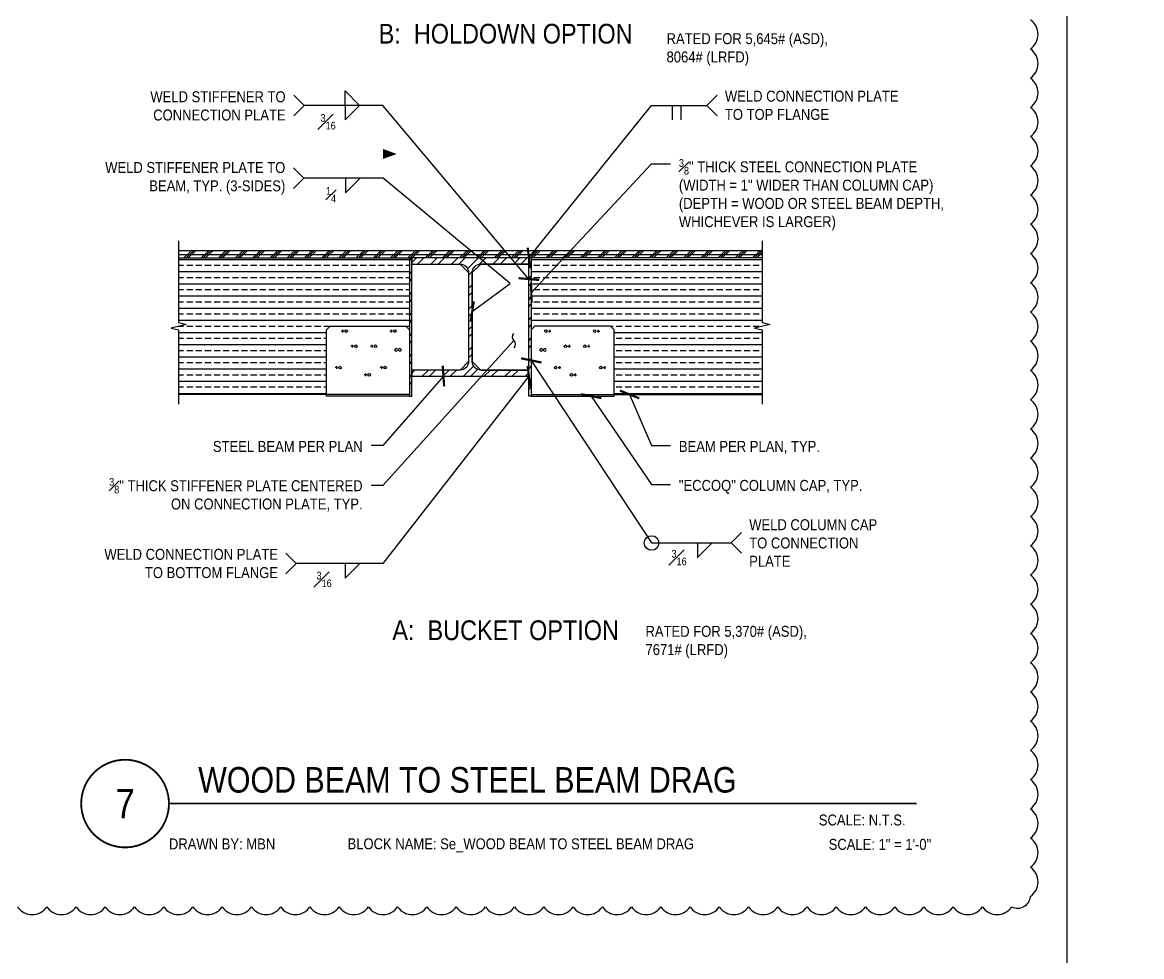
# Model space of a CAD drawing. Header units: inches. Extents: x -16404 to 14624, y -1591 to 16152.
# Drawn here: x -5679.4 to -5564.5, y 8576.3 to 8672.2 of the extents above; entities that cross this region are included whole.
import ezdxf
from ezdxf import colors
from ezdxf.entities.mleader import LeaderData, LeaderLine
from ezdxf.enums import TextEntityAlignment as Align
from ezdxf.math import Vec2, Vec3

# ---------------------------------------------------------------- set-up
doc = ezdxf.new("R2010")
doc.units = ezdxf.units.IN
doc.header["$LTSCALE"] = 24
doc.header["$MEASUREMENT"] = 0
doc.layers.get('0').update_dxf_attribs({"linetype": 'CONTINUOUS'})
doc.layers.add('DESIGNER COMMENTS', color=221, linetype='CONTINUOUS', plot=False)
for name, color, linetype in [('S-ANNO-DIMS', 2, 'CONTINUOUS'), ('S-ANNO-NOTE', 4, 'CONTINUOUS'), ('S-BREAK', 2, 'CONTINUOUS'), ('S-STEEL', 4, 'CONTINUOUS'), ('S-WOOD', 3, 'CONTINUOUS')]:
    doc.layers.add(name, color=color, linetype=linetype)
doc.layers.add('S-HATCH1', color=1, linetype='CONTINUOUS', transparency=0.5)
doc.styles.add('Arial', font='arial.ttf', dxfattribs={"width": 0.85})
doc.dimstyles.new('DIM-12$7', dxfattribs={"dimscale": 12, "dimtxt": 0.09375, "dimasz": 0.125, "dimexe": 0.0625, "dimexo": 0.0625, "dimgap": 0.0625, "dimtad": 1, "dimdec": 4, "dimzin": 11, "dimdsep": 46, "dimlunit": 4, "dimtxsty": 'Arial', "dimblk": 'ARCHTICK', "dimcen": 0.125, "dimclrd": 256, "dimclre": 256, "dimclrt": 4, "dimadec": 0, "dimazin": 0, "dimtfac": 0.75, "dimtdec": 4, "dimtofl": 0, "dimtmove": 0, "dimatfit": 3, "dimldrblk": 'ARCHTICK', "dimfxl": 1, "dimfrac": 1, "dimtolj": 1, "dimtzin": 11, "dimarcsym": 0})
pattern_1 = [(180, (-18603.43969536935, 3849.127914739545), (-2.220446049250313e-16, -1.25), []), (180, (-18604.0646953683, 3849.752914738498), (-2.220446049250313e-16, -1.25), [0.625, -0.3125])]
pattern_2 = [(45, (-18585.4111873647, 3858.448502915096), (-1.060660171779821, 1.060660171779821), []), (45, (-18585.4111873647, 3859.198502915096), (-1.060660171779821, 1.060660171779821), [])]

# ---------------------------------------------------------------- blocks, each defined once
blk = doc.blocks.new('W12x65')
at = {"layer": 'S-HATCH1'}
h = blk.add_hatch(dxfattribs=at)
h.set_pattern_fill('STEEL', color=256, scale=12, style=0)
h.set_pattern_definition([(45, (-80.63328585797717, -609.7269512785824), (-1.060660171779821, 1.060660171779821), []), (45, (-80.63328585797717, -608.9769512785824), (-1.060660171779821, 1.060660171779821), [])])
edge = h.paths.add_edge_path()
edge.add_line((6, -6.0625), (6, -5.4375))
edge.add_line((6, -5.4375), (1.0625, -5.4375))
edge.add_arc((1.0625, -4.5625), 0.875, 180, 270, ccw=False)
edge.add_line((0.1875, -4.5625), (0.1875, 4.5625))
edge.add_arc((1.0625, 4.5625), 0.875, 90, 180, ccw=False)
edge.add_line((1.0625, 5.4375), (6, 5.4375))
edge.add_line((6, 5.4375), (6, 6.0625))
edge.add_line((6, 6.0625), (-6, 6.0625))
edge.add_line((-6, 6.0625), (-6, 5.4375))
edge.add_line((-6, 5.4375), (-1.0625, 5.4375))
edge.add_arc((-1.0625, 4.5625), 0.875, 0, 90, ccw=False)
edge.add_line((-0.1875, 4.5625), (-0.1875, -4.5625))
edge.add_arc((-1.0625, -4.5625), 0.875, -90, 0, ccw=False)
edge.add_line((-1.0625, -5.4375), (-6, -5.4375))
edge.add_line((-6, -5.4375), (-6, -6.0625))
edge.add_line((-6, -6.0625), (6, -6.0625))
at = {"layer": 'S-STEEL'}
blk.add_lwpolyline([(6, -6.0625), (6, -5.4375), (1.0625, -5.4375, -0.4142135623730958), (0.1875, -4.5625), (0.1875, 4.5625, -0.4142135623730958), (1.0625, 5.4375), (6, 5.4375), (6, 6.0625), (-6, 6.0625), (-6, 5.4375), (-1.0625, 5.4375, -0.4142135623730952), (-0.1875, 4.5625), (-0.1875, -4.5625, -0.4142135623730952), (-1.0625, -5.4375), (-6, -5.4375), (-6, -6.0625)], format="xyb", close=True, dxfattribs=at)
blk = doc.blocks.new('_ARCHTICK')
at = {"color": 0, "linetype": 'ByBlock', "const_width": 0.15}
blk.add_lwpolyline([(-0.5, -0.5), (0.5, 0.5)], dxfattribs=at)
blk = doc.blocks.new('*U339')
at = {"const_width": 0.1875}
for points in [[(-4.5, 1.2e-15, -1), (4.5, 0, 3.732050807568882)], [(-4.5, 0, 1), (4.5, 0, -3.732050807568882)]]:
    blk.add_lwpolyline(points, format="xyb", dxfattribs=at)
blk.add_lwpolyline([(4.5, 0), (81.20909887472303, 0)], dxfattribs=at)
blk.add_circle((0, 0), 4.5)
at = {"style": 'Arial', "width": 0.85}
for tag, p in [('DWG_TITLE_1', (7.5, 6.1875)), ('DWG_TITLE_2', (7.5, 2.4375))]:
    blk.add_attdef(tag, text='', height=2.625, dxfattribs=at).set_placement(p, align=Align.MIDDLE_LEFT)
blk.add_attdef('#', text='', height=3, dxfattribs=at).set_placement((0, 0), align=Align.MIDDLE_CENTER)
blk.add_attdef('SCALE', text='', height=1.125, dxfattribs=at).set_placement((80.08409887472303, -1.125), align=Align.TOP_RIGHT)

msp = doc.modelspace()

# ---------------------------------------------------------------- hatches: boundary and pattern name
at = {"layer": 'S-HATCH1'}
h = msp.add_hatch(dxfattribs=at)
h.set_pattern_fill('ANSI33', color=252, scale=5, angle=135, style=0)
h.set_pattern_definition(pattern_1)
h.paths.add_polyline_path([(-5663.324475038542, 8648.02368926135), (-5639.641201133665, 8648.023689261347), (-5639.641201133665, 8640.648689261347), (-5640.016201133665, 8641.02368926135), (-5647.766201133665, 8641.023689261347), (-5648.141201133665, 8640.64868926135), (-5648.141201133665, 8634.02368926135), (-5663.324475038542, 8634.023689261347), (-5663.324475038542, 8640.645115696649), (-5664.102826231487, 8640.834402478999), (-5662.546123845597, 8641.212976043696), (-5663.324475038542, 8641.402262826045)])
h = msp.add_hatch(dxfattribs=at)
h.set_pattern_fill('STEEL', color=256, scale=12, style=0)
h.set_pattern_definition(pattern_2)
h.paths.add_polyline_path([(-5639.641201133665, 8633.842302800396), (-5639.391201133665, 8633.842302800396), (-5639.391201133665, 8648.023689261347), (-5639.641201133665, 8648.023689261347)])
h = msp.add_hatch(dxfattribs=at)
h.set_pattern_fill('STEEL', color=256, scale=12, style=0)
h.set_pattern_definition(pattern_2)
h.paths.add_polyline_path([(-5627.141201133665, 8633.842302800396), (-5627.391201133665, 8633.842302800396), (-5627.391201133665, 8648.023689261347), (-5627.141201133665, 8648.023689261347)])
h = msp.add_hatch(dxfattribs=at)
h.set_pattern_fill('ANSI33', color=252, scale=5, angle=135, style=0)
h.set_pattern_definition(pattern_1)
h.paths.add_polyline_path([(-5603.457927228788, 8648.02368926135), (-5627.141201133672, 8648.023689261347), (-5627.141201133672, 8640.648689261347), (-5626.766201133665, 8641.02368926135), (-5619.016201133665, 8641.023689261347), (-5618.641201133665, 8640.64868926135), (-5618.641201133672, 8634.02368926135), (-5603.457927228788, 8634.023689261347), (-5603.457927228788, 8640.645115696649), (-5604.236278421733, 8640.834402478999), (-5602.679576035844, 8641.212976043696), (-5603.457927228788, 8641.402262826045)])
at = {"layer": 'S-WOOD'}
h = msp.add_hatch(dxfattribs=at)
h.set_pattern_fill('PLAST', color=1, scale=5, angle=45, style=0)
h.set_pattern_definition([(45, (-7400.888066724263, 6451.629673143864), (-0.8838834764831843, 0.8838834764831844), []), (45, (-7400.998552158824, 6451.740158578426), (-0.8838834764831843, 0.8838834764831844), []), (45, (-7401.109037593378, 6451.850644012985), (-0.8838834764831843, 0.8838834764831844), [])])
h.paths.add_polyline_path([(-5663.324475038542, 8648.773689261347), (-5663.324475038542, 8648.023689261347), (-5603.457927228788, 8648.02368926135), (-5603.4579241108, 8648.77368926135)])

# ---------------------------------------------------------------- linework, layer by layer
at = {"layer": 'DESIGNER COMMENTS'}
msp.add_lwpolyline([(-5770.429374914689, 8776.006599124972), (-5572.205661116459, 8776.006599124972), (-5572.205661116459, 8392.377273057675), (-5770.429374914689, 8392.377273057675)], close=True, dxfattribs=at)
msp.add_lwpolyline([(-5679.854868220729, 8581.404137428788, 0.52056705), (-5676.854868220729, 8581.404137428788, 0.52056705), (-5673.854868220729, 8581.404137428788, 0.52056705), (-5670.854868220729, 8581.404137428788, 0.52056705), (-5667.854868220729, 8581.404137428788, 0.52056705), (-5664.854868220729, 8581.404137428788, 0.52056705), (-5661.854868220729, 8581.404137428788, 0.52056705), (-5658.854868220729, 8581.404137428788, 0.52056705), (-5655.854868220729, 8581.404137428788, 0.52056705), (-5652.854868220729, 8581.404137428788, 0.52056705), (-5649.854868220729, 8581.404137428788, 0.52056705), (-5646.854868220729, 8581.404137428788, 0.52056705), (-5643.854868220729, 8581.404137428788, 0.52056705), (-5640.854868220729, 8581.404137428788, 0.52056705), (-5637.854868220729, 8581.404137428788, 0.52056705), (-5634.854868220729, 8581.404137428788, 0.52056705), (-5631.854868220729, 8581.404137428788, 0.52056705), (-5628.854868220729, 8581.404137428788, 0.52056705), (-5625.854868220729, 8581.404137428788, 0.52056705), (-5622.854868220729, 8581.404137428788, 0.52056705), (-5619.854868220729, 8581.404137428788, 0.52056705), (-5616.854868220729, 8581.404137428788, 0.52056705), (-5613.854868220729, 8581.404137428788, 0.52056705), (-5610.854868220729, 8581.404137428788, 0.52056705), (-5607.854868220729, 8581.404137428788, 0.52056705), (-5604.854868220729, 8581.404137428788, 0.52056705), (-5601.854868220729, 8581.404137428788, 0.52056705), (-5598.854868220729, 8581.404137428788, 0.52056705), (-5595.854868220729, 8581.404137428788, 0.52056705), (-5592.854868220729, 8581.404137428788, 0.52056705), (-5589.854868220729, 8581.404137428788, 0.52056705), (-5586.854868220729, 8581.404137428788, 0.52056705), (-5583.854868220729, 8581.404137428788, 0.52056705), (-5580.854868220729, 8581.404137428788, 0.52056705), (-5577.854868220729, 8581.404137428788, 0.52056705), (-5575.931502931744, 8582.480772139803, 0.52056705), (-5575.931502931744, 8585.480772139803, 0.52056705), (-5575.931502931744, 8588.480772139803, 0.52056705), (-5575.931502931744, 8591.480772139803, 0.52056705), (-5575.931502931744, 8594.480772139803, 0.52056705), (-5575.931502931744, 8597.480772139803, 0.52056705), (-5575.931502931744, 8600.480772139803, 0.52056705), (-5575.931502931744, 8603.480772139803, 0.52056705), (-5575.931502931744, 8606.480772139803, 0.52056705), (-5575.931502931744, 8609.480772139803, 0.52056705), (-5575.931502931744, 8612.480772139803, 0.52056705), (-5575.931502931744, 8615.480772139803, 0.52056705), (-5575.931502931744, 8618.480772139803, 0.52056705), (-5575.931502931744, 8621.480772139803, 0.52056705), (-5575.931502931744, 8624.480772139803, 0.52056705), (-5575.931502931744, 8627.480772139803, 0.52056705), (-5575.931502931744, 8630.480772139803, 0.52056705), (-5575.931502931744, 8633.480772139803, 0.52056705), (-5575.931502931744, 8636.480772139803, 0.52056705), (-5575.931502931744, 8639.480772139803, 0.52056705), (-5575.931502931744, 8642.480772139803, 0.52056705), (-5575.931502931744, 8645.480772139803, 0.52056705), (-5575.931502931744, 8648.480772139803, 0.52056705), (-5575.931502931744, 8651.480772139803, 0.52056705), (-5575.931502931744, 8654.480772139803, 0.52056705), (-5575.931502931744, 8657.480772139803, 0.52056705), (-5575.931502931744, 8660.480772139803, 0.52056705), (-5575.931502931744, 8663.480772139803, 0.52056705), (-5575.931502931744, 8666.480772139803, 0.52056705), (-5575.931502931744, 8669.480772139803, 0.52056705), (-5575.931502931744, 8672.480772139803, 0.52056705)], format="xyb", dxfattribs=at)
at = {"layer": 'S-ANNO-DIMS'}
msp.add_line((-5642.346450376601, 8656.202453411912), (-5650.479971706882, 8656.202453411912), dxfattribs=at)
at = {"layer": 'S-ANNO-NOTE'}
for p, q in [((-5612.665024184615, 8662.193540774413), (-5612.665024184615, 8663.693540774413)), ((-5611.751317869108, 8662.193540774413), (-5611.751317869108, 8663.693540774413))]:
    msp.add_line(p, q, dxfattribs=at)
for points in [[(-5651.508691069204, 8662.632880602632), (-5650.448030897423, 8663.693540774413), (-5651.508691069204, 8664.754200946192)], [(-5646.253448590847, 8663.693540774413), (-5646.253448590847, 8665.193540774413), (-5644.753448590847, 8663.693540774413)], [(-5608.070135271431, 8662.632880602632), (-5609.130795443205, 8663.693540774413), (-5608.070135271431, 8664.754200946194)], [(-5646.253448590847, 8663.693540774413), (-5646.253448590847, 8662.193540774413), (-5644.753448590847, 8663.693540774413)], [(-5651.540631878655, 8655.141793240131), (-5650.479971706882, 8656.202453411912), (-5651.540631878655, 8657.263113583693)], [(-5646.216192494991, 8656.202453411912), (-5646.216192494991, 8654.702453411912), (-5644.716192494991, 8656.202453411912)], [(-5605.577443109192, 8617.706537850983), (-5606.638103280966, 8618.767198022764), (-5605.577443109192, 8619.827858194545)], [(-5610.082546325088, 8618.767198022764), (-5610.082546325088, 8617.267198022764), (-5608.582546325088, 8618.767198022764)], [(-5652.340305751932, 8615.596395990025), (-5651.279645580158, 8616.657056161806), (-5652.340305751932, 8617.717716333587)], [(-5646.22830553729, 8616.657056161806), (-5646.22830553729, 8615.157056161806), (-5644.72830553729, 8616.657056161806)]]:
    msp.add_lwpolyline(points, dxfattribs=at)
msp.add_lwpolyline([(-5642.357856466646, 8656.215341784124, 0, 0, 0), (-5642.357856466646, 8658.702311569135, 1.026060429976496, 0, 0), (-5640.948317535469, 8658.702311569135, 0, 0, 0)], format="xyseb", dxfattribs=at)
msp.add_circle((-5614.807667238558, 8618.767198022764), 0.75, dxfattribs=at)
at = {"layer": 'S-BREAK'}
for points in [[(-5663.324475038542, 8649.773689261347), (-5663.324475038542, 8641.402262826045), (-5662.546123845597, 8641.212976043696), (-5664.102826231487, 8640.834402478999), (-5663.324475038542, 8640.645115696649), (-5663.324475038542, 8633.025617795493)], [(-5603.457927228788, 8649.773689261347), (-5603.457927228788, 8641.402262826045), (-5602.679576035844, 8641.212976043696), (-5604.236278421733, 8640.834402478999), (-5603.457927228788, 8640.645115696649), (-5603.457927228788, 8633.025617795493)]]:
    msp.add_lwpolyline(points, dxfattribs=at)
at = {"layer": 'S-STEEL', "color": 2}
for p, q in [((-5647.766201133665, 8641.02368926135), (-5648.141201133665, 8640.64868926135)), ((-5648.141201133665, 8633.843136723503), (-5648.141201133665, 8640.64868926135)), ((-5647.766201133665, 8641.02368926135), (-5640.016201133665, 8641.02368926135)), ((-5646.388255207145, 8640.52368926135), (-5646.653855207143, 8640.52368926135)), ((-5646.516201133665, 8640.656400519238), (-5646.516201133665, 8640.39097800346)), ((-5641.388255207145, 8640.52368926135), (-5641.653855207143, 8640.52368926135)), ((-5641.516201133665, 8640.656400519238), (-5641.516201133665, 8640.39097800346)), ((-5640.016201133665, 8641.02368926135), (-5639.641201133665, 8640.64868926135)), ((-5639.641201133665, 8640.64868926135), (-5639.641201133665, 8633.843136723503)), ((-5626.766201133665, 8641.02368926135), (-5627.141201133665, 8640.64868926135)), ((-5627.141201133665, 8640.64868926135), (-5627.141201133665, 8633.843136723503)), ((-5619.016201133665, 8641.02368926135), (-5626.766201133665, 8641.02368926135)), ((-5625.394147060186, 8640.52368926135), (-5625.128547060187, 8640.52368926135)), ((-5625.266201133665, 8640.656400519238), (-5625.266201133665, 8640.39097800346)), ((-5620.394147060186, 8640.52368926135), (-5620.128547060187, 8640.52368926135)), ((-5620.266201133665, 8640.656400519238), (-5620.266201133665, 8640.39097800346)), ((-5619.016201133665, 8641.02368926135), (-5618.641201133665, 8640.64868926135)), ((-5618.641201133665, 8633.843136723503), (-5618.641201133665, 8640.64868926135)), ((-5645.516201133665, 8639.093900519238), (-5645.516201133665, 8638.82847800346)), ((-5643.516201133665, 8639.093900519238), (-5643.516201133665, 8638.82847800346)), ((-5623.266201133665, 8639.093900519238), (-5623.266201133665, 8638.82847800346)), ((-5621.266201133665, 8639.093900519238), (-5621.266201133665, 8638.82847800346)), ((-5645.388255207145, 8638.96118926135), (-5645.653855207143, 8638.96118926135)), ((-5643.388255207145, 8638.96118926135), (-5643.653855207143, 8638.96118926135)), ((-5641.167983727195, 8638.617621775556), (-5641.04361270112, 8638.740796561247)), ((-5641.167983727195, 8638.560936728354), (-5641.04361270112, 8638.437761942663)), ((-5640.87242737777, 8638.617621775556), (-5640.996798403845, 8638.740796561247)), ((-5640.87242737777, 8638.560936728354), (-5640.996798403845, 8638.437761942663)), ((-5640.645205552486, 8638.761371364828), (-5640.817297665351, 8638.589279251955)), ((-5640.817297665351, 8638.589279251955), (-5640.645205552486, 8638.417187139086)), ((-5640.473113439613, 8638.589279251955), (-5640.645205552486, 8638.761371364828)), ((-5640.645205552486, 8638.417187139086), (-5640.473113439613, 8638.589279251955)), ((-5626.309288827724, 8638.589279251955), (-5626.137196714852, 8638.761371364828)), ((-5626.137196714852, 8638.417187139086), (-5626.309288827724, 8638.589279251955)), ((-5626.137196714852, 8638.761371364828), (-5625.965104601979, 8638.589279251955)), ((-5625.965104601979, 8638.589279251955), (-5626.137196714852, 8638.417187139086)), ((-5625.909974889561, 8638.617621775556), (-5625.785603863485, 8638.740796561247)), ((-5625.909974889561, 8638.560936728354), (-5625.785603863485, 8638.437761942663)), ((-5625.614418540143, 8638.617621775556), (-5625.738789566218, 8638.740796561247)), ((-5625.614418540143, 8638.560936728354), (-5625.738789566218, 8638.437761942663)), ((-5623.394147060186, 8638.96118926135), (-5623.128547060187, 8638.96118926135)), ((-5621.394147060186, 8638.96118926135), (-5621.128547060187, 8638.96118926135)), ((-5647.013255207145, 8636.77368926135), (-5647.278855207143, 8636.77368926135)), ((-5647.141201133665, 8636.906400519238), (-5647.141201133665, 8636.64097800346)), ((-5642.388255207145, 8636.77368926135), (-5642.653855207143, 8636.77368926135)), ((-5642.516201133665, 8636.906400519238), (-5642.516201133665, 8636.64097800346)), ((-5624.394147060186, 8636.77368926135), (-5624.128547060187, 8636.77368926135)), ((-5624.266201133665, 8636.906400519238), (-5624.266201133665, 8636.64097800346)), ((-5619.769147060186, 8636.77368926135), (-5619.503547060187, 8636.77368926135)), ((-5619.641201133665, 8636.906400519238), (-5619.641201133665, 8636.64097800346)), ((-5644.013255207145, 8636.02368926135), (-5644.278855207143, 8636.02368926135)), ((-5644.141201133665, 8636.156400519238), (-5644.141201133665, 8635.89097800346)), ((-5622.769147060186, 8636.02368926135), (-5622.503547060187, 8636.02368926135)), ((-5622.641201133665, 8636.156400519238), (-5622.641201133665, 8635.89097800346)), ((-5639.641201133665, 8634.02368926135), (-5648.141201133665, 8634.02368926135)), ((-5639.641201133665, 8633.843136723503), (-5648.141201133665, 8633.843136723503)), ((-5627.141201133665, 8634.02368926135), (-5618.641201133665, 8634.02368926135)), ((-5627.141201133665, 8633.843136723503), (-5618.641201133665, 8633.843136723503))]:
    msp.add_line(p, q, dxfattribs=at)
at = {"layer": 'S-STEEL'}
for points in [[(-5639.641201133665, 8633.842302800396), (-5639.391201133665, 8633.842302800396), (-5639.391201133665, 8648.023689261347), (-5639.641201133665, 8648.023689261347)], [(-5639.391201133665, 8647.398689261347), (-5634.453701133665, 8647.398689261347), (-5633.578701133665, 8646.523689261347), (-5633.578701133665, 8637.398689261347), (-5634.453701133665, 8636.523689261347), (-5639.391201133665, 8636.523689261347)], [(-5627.391201133665, 8647.398689261347), (-5632.328701133665, 8647.398689261347), (-5633.203701133665, 8646.523689261347), (-5633.203701133665, 8637.398689261347), (-5632.328701133665, 8636.523689261347), (-5627.391201133665, 8636.523689261347)], [(-5627.141201133665, 8633.842302800396), (-5627.391201133665, 8633.842302800396), (-5627.391201133665, 8648.023689261347), (-5627.141201133665, 8648.023689261347)]]:
    msp.add_lwpolyline(points, close=True, dxfattribs=at)
at = {"layer": 'S-STEEL', "color": 2}
for centre in [(-5646.141201133665, 8640.52368926135), (-5641.141201133665, 8640.52368926135), (-5625.641201133665, 8640.52368926135), (-5620.641201133665, 8640.52368926135), (-5645.141201133665, 8638.96118926135), (-5643.141201133665, 8638.96118926135), (-5623.641201133665, 8638.96118926135), (-5621.641201133665, 8638.96118926135), (-5646.766201133665, 8636.77368926135), (-5642.141201133665, 8636.77368926135), (-5624.641201133665, 8636.77368926135), (-5620.016201133665, 8636.77368926135), (-5643.766201133665, 8636.02368926135), (-5623.016201133665, 8636.02368926135)]:
    msp.add_circle(centre, 0.1328, dxfattribs=at)
at = {"layer": 'S-WOOD', "color": 1}
msp.add_line((-5663.324475038542, 8648.39868926135), (-5603.457925669791, 8648.39868926135), dxfattribs=at)
at = {"layer": 'S-WOOD'}
for points in [[(-5603.4579241108, 8648.773689261347), (-5663.324475038542, 8648.773689261347)], [(-5663.324475038542, 8648.023689261347), (-5639.641201133665, 8648.023689261347), (-5639.641201133665, 8634.02368926135), (-5663.324475038542, 8634.023689261347)], [(-5603.457927228788, 8648.023689261347), (-5627.141201133665, 8648.023689261347), (-5627.141201133665, 8634.02368926135), (-5603.457927228788, 8634.023689261347)]]:
    msp.add_lwpolyline(points, dxfattribs=at)

# ---------------------------------------------------------------- block references
at = {"layer": 'S-ANNO-NOTE'}
msp.add_blockref('*U339', (-5668.823371875071, 8592.017598708768), dxfattribs=at).add_auto_attribs({'#': '7', 'DWG_TITLE_2': 'WOOD BEAM TO STEEL BEAM DRAG', 'SCALE': 'SCALE: N.T.S.'})
at = {"layer": 'S-STEEL'}
msp.add_blockref('W12x65', (-5633.391201133665, 8641.961189261347), dxfattribs=at)

# ---------------------------------------------------------------- texts
at = {"layer": 'DESIGNER COMMENTS', "char_height": 1.125, "style": 'Arial'}
for s, insert, width, attachment_point in [('RATED FOR 5,645# (ASD), 8064# (LRFD)', (-5613.264776389777, 8669.433499860039), 19.75759874954929, 4), ('RATED FOR 5,370# (ASD), 7671# (LRFD)', (-5615.42666464817, 8608.590252446906), 19.75759874954929, 4), ('\\A1;BLOCK NAME: Se_WOOD BEAM TO STEEL BEAM DRAG', (-5628.21882243771, 8587.722955851357), 35.48447220327422, 5), ('\\A1;DRAWN BY: MBN', (-5664.323533104427, 8588.436584195777), 14.8543838124, 1), ('\\A1;SCALE: 1{\\H1x;" = 1\'-0"}', (-5586.114273000087, 8588.392598708502), 19.68744999823992, 3)]:
    msp.add_mtext(s, dxfattribs=dict(at, insert=insert, width=width, attachment_point=attachment_point))
at = {"layer": 'S-ANNO-NOTE', "color": 6, "char_height": 2.024999999999999, "width": 31.08006526517906, "attachment_point": 8, "style": 'Arial'}
for s, insert in [('B:  HOLDOWN OPTION', (-5629.776985242417, 8670.007549746331)), ('A:  BUCKET OPTION', (-5629.776985242417, 8608.770170625328))]:
    msp.add_mtext(s, dxfattribs=dict(at, insert=insert))
at = {"layer": 'S-ANNO-NOTE', "color": 4, "char_height": 1.125, "style": 'Arial'}
for s, insert, width, attachment_point in [('WELD STIFFENER TO CONNECTION PLATE', (-5652.352310545524, 8663.6307460657), 15.04734423270656, 6), ('WELD CONNECTION PLATE TO TOP FLANGE', (-5607.278376497998, 8663.693540774413), 17.86915794327797, 4), ('\\A1;{\\H0.7x;\\S3#16;} ', (-5647.213835062714, 8662.793899014774), 3.657070792400191, 3), ('WELD STIFFENER PLATE TO BEAM, TYP. (3-SIDES)', (-5652.384251354975, 8656.202453411912), 20.33124749026774, 6), ('\\A1;{\\H0.7x;\\S3#8;}" THICK STEEL CONNECTION PLATE \\P(WIDTH = 1" WIDER THAN COLUMN CAP)\\P(DEPTH = WOOD OR STEEL BEAM DEPTH, WHICHEVER IS LARGER)', (-5612.00135445108, 8658.16690697518), 29.78178978883989, 1), ('\\A1;{\\H0.7x;\\S1#4;}', (-5647.176578966857, 8655.302811652275), 3.657070792400191, 3), ('\\A1;STEEL BEAM PER PLAN', (-5644.449538568995, 8629.240564223532), 24.77694149350828, 3), ('\\A1;BEAM PER PLAN, TYP.', (-5612.003697562846, 8629.240564223528), 24.77694149350828, 1), ('\\A1;{\\H0.7x;\\S3#8;}" THICK STIFFENER PLATE CENTERED ON CONNECTION PLATE, TYP.', (-5644.449538568995, 8625.432214829587), 26.93087804805236, 3), ('\\A1;"ECCOQ" COLUMN CAP, TYP.', (-5612.003697562846, 8625.240564223528), 24.77694149350828, 1), ('WELD COLUMN CAP TO CONNECTION PLATE', (-5604.785684335759, 8618.767198022764), 15.28493971374064, 4), ('WELD CONNECTION PLATE TO BOTTOM FLANGE', (-5653.132064525365, 8616.657056161806), 18.89297005583285, 6), ('\\A1;{\\H0.7x;\\S3#16;}', (-5612.763299057653, 8618.057701246475), 2.090328684398628, 1), ('\\A1;{\\H0.7x;\\S3#16;}', (-5649.181371050858, 8615.80829700021), 2.090328684398628, 1)]:
    msp.add_mtext(s, dxfattribs=dict(at, insert=insert, width=width, attachment_point=attachment_point))

# ---------------------------------------------------------------- leaders
at = {"layer": 'DESIGNER COMMENTS'}
ml = msp.add_multileader_mtext('Standard', dxfattribs=at)
ml.set_content('{\\L\\C256;NEW}', color=4, style='Arial')
ml.set_leader_properties(color=2)
ml.build(insert=Vec2(0, 0))
ml.multileader.update_dxf_attribs({"dogleg_length": 0.36, "arrow_head_size": 1.3125, "scale": 12})
ctx = ml.context
ctx.base_point, ctx.scale, ctx.char_height, ctx.arrow_head_size, ctx.landing_gap_size, ctx.plane_origin = Vec3(-5763.54032736065, 8768.81855749921), 12, 3, 1.3125, 1.08, Vec3(-5804.783091397272, 8473.687940113205)
notes = []
notes.append((ctx, [(0, (0, 0, 0), (0, 0), (1, 0), 1, [])]))
ctx.mtext.insert, ctx.mtext.width, ctx.mtext.flow_direction = Vec3(-5762.460327360648, 8770.618557499209), 16.46523789347475, 5
ml = msp.add_multileader_mtext('Standard', dxfattribs=at)
ml.set_content('{\\L\\C256;NEW}', color=4, style='Arial')
ml.set_leader_properties(color=2)
ml.build(insert=Vec2(0, 0))
ml.multileader.update_dxf_attribs({"dogleg_length": 0.36, "arrow_head_size": 1.3125, "scale": 12})
ctx = ml.context
ctx.base_point, ctx.scale, ctx.char_height, ctx.arrow_head_size, ctx.landing_gap_size, ctx.plane_origin = Vec3(-5678.54284338851, 8768.81855749921), 12, 3, 1.3125, 1.08, Vec3(-5719.785607425132, 8473.687940113205)
notes.append((ctx, [(0, (0, 0, 0), (0, 0), (1, 0), 1, [])]))
ctx.mtext.insert, ctx.mtext.width, ctx.mtext.flow_direction = Vec3(-5677.462843388508, 8770.618557499209), 16.46523789347475, 5
at = {"layer": 'S-ANNO-DIMS'}
for points in [[(-5627.391201133665, 8645.859333232813), (-5642.383706472458, 8663.693540774413), (-5650.448030897423, 8663.693540774413)], [(-5627.391201133665, 8648.023689261347), (-5614.805324126784, 8663.693540774413), (-5609.130795443205, 8663.693540774413)], [(-5627.141201133665, 8644.445630729864), (-5614.805324126784, 8657.693540774413), (-5612.870926624732, 8657.693540774413)], [(-5633.203701133665, 8642.531592684052), (-5629.300566831218, 8645.403364814574), (-5642.346450376601, 8656.202453411912)], [(-5627.1423828353, 8637.50925142279), (-5614.807667238558, 8618.767198022764), (-5606.638103280966, 8618.767198022764)], [(-5627.391201133665, 8635.898689261347), (-5642.383706472458, 8616.657056161806), (-5651.279645580158, 8616.657056161806)], [(-5636.157586147972, 8635.898689261347), (-5642.383706472458, 8628.767198022764), (-5643.579966395337, 8628.767198022764)], [(-5621.001478711391, 8633.843136723503), (-5614.807667238558, 8624.767198022764), (-5612.873269736505, 8624.767198022764)], [(-5617.057412125258, 8634.014681184988), (-5614.807667238558, 8628.767198022764), (-5612.873269736505, 8628.767198022764)]]:
    msp.add_leader(points, dimstyle='DIM-12$7', dxfattribs=at)
msp.add_leader([(-5628.9345084128, 8639.539392588373), (-5642.383706472458, 8624.657056161806), (-5643.579966395337, 8624.657056161806)], dimstyle='DIM-12$7', override={"dimldrblk": 'Integral'}, dxfattribs=at)
for ctx, leaders in notes:
    for number, flags, end, landing, length, lines in leaders:
        leader = LeaderData()
        leader.index, (leader.has_last_leader_line, leader.has_dogleg_vector, leader.attachment_direction) = number, flags
        leader.last_leader_point, leader.dogleg_vector, leader.dogleg_length = Vec3(end), Vec3(landing), length
        for number, points, colour, breaks in lines:
            line = LeaderLine()
            line.index, line.vertices, line.color, line.breaks = number, Vec3.list(points), colors.encode_raw_color(colour), breaks
            leader.lines.append(line)
        ctx.leaders.append(leader)

doc.saveas('drawing.dxf')
